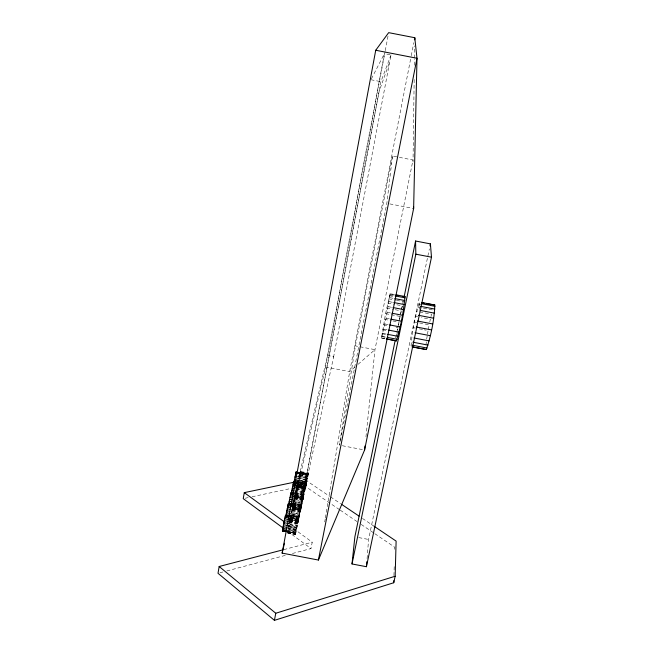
<?xml version="1.0" encoding="UTF-8"?>
<svg xmlns="http://www.w3.org/2000/svg" width="653" height="653" viewBox="0 0 653 653"><rect width="100%" height="100%" fill="white"/><g stroke="black" fill="none" stroke-linecap="round" stroke-linejoin="round"><path stroke-width="0.49" stroke-dasharray="3.27 2.45" d="M414.165 79.495L413.023 162.026M414.369 65.235L414.459 59.121M414.475 58.101L414.655 45.873M393.939 575.644L394.241 565.506M394.722 549.287L394.787 547.263L374.651 533.566M390.168 293.695L385.556 313.636L381.491 338.017L386.094 318.256L390.168 293.695L395.13 294.65M419.724 306.175L419.838 302.11L419.438 302.339C415.096 316.713 412.067 331.7 410.99 346.678L411.341 346.686M367.068 558.641L368.586 539.46L429.372 248.875M365.949 436.808L374.977 349.649L412.99 160.001L399.334 157.357M295.066 495.423L303.596 497.047L302.992 499.823L294.74 498.247L296.364 489.187L298.013 481.612L306.241 483.187L305.824 485.53L296.356 483.718M291.875 506.238L301.213 508.01L300.641 510.76L292.218 509.152L295.507 492.248L292.193 508.842L300.649 510.458L300.592 510.907L292.152 509.291M294.103 482.885L306.151 485.195L305.294 489.219L297.213 487.669L300.413 471.433L297.686 485.808L288.626 524.547M294.74 498.247L298.013 481.612M425.952 345.111L426.327 341.854M392.502 156.043L386.829 203.32L339.413 445.166L355.444 345.902L392.502 156.043L398.354 157.169M419.316 309.416L419.52 307.792M287.598 533.117L295.45 534.611L295.866 532.236M287.149 531.852L295.67 533.477L287.181 531.485M289.442 520.841L298.078 522.49L298.731 518.809L289.736 517.094M289.328 519.674L298.29 521.38L298.494 520.131L289.508 518.409M289.834 518.809L298.282 520.425L298.952 516.678L290.152 514.997M301.221 506.508L292.34 504.402M292.038 508.148L300.804 509.83L292.079 507.756M292.16 505.7L301.066 507.397L301.49 505.006L292.887 503.365M302.992 499.823L303.408 497.504L294.56 495.856M291.769 496.59L303.204 498.77L303.947 494.607L293.417 492.599M294.266 497.488L302.959 499.145L303.71 494.925L303.531 495.619M396.795 335.544L397.881 328.606M305.294 489.219L305.71 486.918L294.487 484.771M296.176 486.403L305.498 488.191L305.939 485.652M296.136 485.008L305.588 486.812L306.037 484.232L295.597 482.232M296.935 473.164L308.053 475.294L308.469 472.976L300.364 471.49M426.711 339.054L427.152 336.075M292.258 510.736L300.16 512.246L300.625 509.887L292.071 508.254L292.846 503.83L301.425 505.471M324.729 521.951L325.227 518.947M325.39 517.943L349.673 371.598L411.072 56.713M427.47 334.23L428.099 330.549L424.189 329.798M300.649 510.458L301.009 508.565L292.218 506.883M303.498 496.223L303.923 493.856L303.008 498.133L294.217 496.451M289.908 517.894L289.646 519.404L298.307 521.053M398.534 324.876L399.024 322.141L392.233 320.827M289.524 520.49L297.964 522.106L298.715 518.155L290.92 516.662M292.234 505.144L327.569 355.452L384.429 53.636L391.033 54.917L333.446 357.795M288.855 524.408L325.667 366.986L385.09 51.669M385.278 50.665L388.102 35.654M298.584 519.551L299.05 517.143L291.042 515.609M300.519 510.368L300.976 507.993M293.76 490.77L304.29 492.786L302.608 500.99L293.915 499.325M339.421 509.601L304.192 485.636L305.278 479.873L296.421 481.726M391.033 54.917L380.903 81.666L298.576 517.747L333.699 356.636L327.569 355.452M299.107 515.315L379.164 91.289L389.678 61.864M428.278 329.585L429.184 324.81L414.549 321.994M288.773 521.118L297.654 522.816L296.315 529.722L288.414 528.212M300.658 508.842L298.935 517.641L290.259 515.976M295.458 492.721L304.159 494.313L305.384 487.971L297.205 486.403M399.571 319.284L401.236 310.885L394.436 309.579M302.29 501.716L301.857 503.961L293.36 502.337M306.951 480.306L306.535 482.453L298.405 480.894M292.405 553.491L310.999 548.544L312.232 542.194L289.303 525.477M411.268 55.709L413.798 42.714M293.164 503.161L301.857 504.818L301.066 508.818L291.989 507.185L292.356 505.471L301.408 507.161L302.233 502.924L292.577 501.08M305.033 488.999L305.482 486.689M290.201 516.58L299.033 517.96L298.307 521.567L289.712 519.927L290.781 514.89L299.335 516.523L299.776 514.229L291.875 512.719M297.964 521.314L298.437 518.915L289.589 517.225M300.543 509.462L301.009 507.12M305.367 487.301L306.241 483.187M395.685 337.96L397.734 327.961M397.938 326.965L398.967 321.97M399.171 320.966L400.199 315.97M400.403 314.975L403.276 300.984M305.498 488.191L305.873 486.558L294.74 484.428M429.772 322.019L430.36 319.235L421.56 317.546M298.282 519.764L298.952 516.678M300.853 507.961L301.49 505.006M295.45 534.611L296.127 531.452L288.593 530.016M298.29 521.38L298.731 519.47L289.81 517.764M306.037 484.232L305.661 485.897L295.164 483.889M308.469 472.976L307.906 475.572L297.637 473.605M401.603 309.204L402.33 305.841L393.571 304.159M292.356 505.471L292.822 503.496L301.441 505.144M295.67 533.477L295.882 532.619L288.34 531.175M301.278 506.108L301.09 506.859L292.12 505.144M298.674 517.951L298.527 518.613L290.005 516.988M303.204 498.77L303.376 498.084L291.981 495.905M298.078 522.49L298.307 521.567M300.804 509.83L300.984 509.087L292.258 507.414M430.939 316.705L431.527 314.183L416.834 311.35M288.161 527.379L288.618 525.396M371.394 78.833L384.429 53.636M297.213 487.669L297.433 486.942L305.482 488.485M355.036 366.945L349.673 371.598L325.667 366.986M358.105 364.284L374.977 349.649L355.444 345.902M219.971 572.771L222.91 571.987M226.828 570.951L286.528 555.058M283.818 549.614L312.232 542.194M245.201 498.239L248.148 497.61M252.082 496.77L290.43 488.575M295.344 487.522L304.192 485.636M294.527 494.998L303.31 496.68M295.034 495.227L303.498 496.909M295.238 496.28L303.441 497.847L303.882 495.643L292.52 493.472M291.809 496.182L303.261 498.378M293.736 496.851L303.237 498.672M294.968 497.464L303.196 499.031M294.789 497.79L303.057 499.374M294.242 497.896L302.723 499.521L302.282 501.798L293.483 500.116M294.805 498.133L303.041 499.708M293.858 498.198L302.666 499.88L303.457 495.856L295.001 494.239M294.299 499.194L302.657 500.794L302.225 503.006L293.866 501.406M293.099 502.075L301.906 503.757L301.449 506.099L292.96 504.475M293.434 503.577L301.8 505.169M291.769 503.757L301.547 505.626L301.098 507.977L292.617 506.353M292.642 504.214L301.278 505.863M292.283 504.516L301.229 506.222M292.683 504.851L301.253 506.491L300.829 508.711L291.932 507.014M289.899 504.336L301.515 506.557M292.446 505.577L301.245 507.267L300.829 509.462L292.356 507.846M292.095 508.034L300.845 509.707M292.397 508.442L300.804 510.05M291.565 509.242L300.241 510.899L299.352 515.454L290.667 513.797M292.185 509.732L300.184 511.258M291.662 510.401L300.217 512.034L299.776 514.303L291.222 512.662M291.116 511.495L299.8 513.234M291.401 513.707L299.409 515.241M290.495 514.474L299.392 516.18L298.927 518.572L290.356 516.931M291.05 515.339L298.894 516.841M290.103 515.454L298.886 517.127M290.063 517.47L298.527 519.086M289.679 518.009L298.437 519.674M289.997 518.653L298.576 520.286M289.565 518.874L298.494 520.58M289.206 518.996L298.078 520.694L297.597 523.175L289.042 521.535M289.369 519.29L298.348 521.004M289.393 519.527L298.348 521.241M289.328 519.935L298.078 521.6L297.605 524.024L290.095 522.596M289.483 520.408L298.135 522.057M289.524 520.678L298.135 522.318M288.912 522.131L297.662 523.796L296.756 528.408L288.006 526.734M289.295 523.624L297.197 525.2L296.74 527.493L287.851 525.796M358.783 537.59L368.586 539.46M289.703 524.62L297.205 526.057L289.434 524.628M288.234 525.616L296.797 527.257M288.365 526.44L296.813 528.057L296.34 530.514L287.573 528.832M287.867 527.567L296.421 529.199L295.948 531.664L288.055 530.154M287.989 528.285L296.446 529.901L295.972 532.293L287.189 530.611M288.504 529.444L296.111 530.897L295.67 533.191L287.793 531.689M287.222 531.689L295.727 533.305M286.896 531.942L295.695 533.623M287.63 532.693L295.499 534.195M287.679 532.921L295.515 534.415M389.923 293.964L393.873 294.732M390.11 294.936L394.102 295.711M389.408 295.719L394.322 296.666M389.759 297.646L393.767 298.413M418.769 304.061L420.744 304.445M388.657 298.813L395.506 300.135M396.477 300.323L403.317 301.637M417.879 307.139L432.629 309.979M389.131 301.637L393.849 302.543M387.727 303.033L392.592 303.971M388.266 306.649L393 307.555M386.666 308.085L393.465 309.391M415.7 316.411L417.651 316.787M387.229 312.322L391.025 313.048M385.556 313.636L400.109 316.436M386.094 318.256L389.89 318.982M384.47 319.333L391.261 320.639M413.455 327.724L415.406 328.1M419.308 328.859L423.217 329.61M384.944 324.019L388.731 324.745M383.466 324.819L388.323 325.749M396.102 327.243L398.044 327.618M383.858 329.202L387.629 329.928M382.617 329.716L387.49 330.655M382.911 333.43L386.674 334.148M381.981 333.724L386.87 334.663M382.168 336.417L386.168 337.185M381.597 336.556L386.511 337.503M381.687 337.976L385.662 338.744M381.491 338.017L386.437 338.964M342.319 445.721L364.586 449.99M300.356 471.923L308.396 473.458M300.209 472.103L308.289 473.645M298.976 472.217L308.265 473.996L308.2 474.421L307.816 476.559L298.568 474.788M297.066 471.915L308.265 473.996L308.11 474.584L297.858 472.625M297.074 472.29L308.2 474.421L300.192 472.927M299.956 473.221L308.053 474.772L307.628 476.935L298.274 475.139M299.939 474.38L307.955 475.915L307.522 478.135L297.507 476.217M299.629 474.78L307.734 476.331L307.294 478.584L297.001 476.608M299.613 476.176L307.62 477.71L307.188 479.898L297.172 477.98M299.237 476.666L307.359 478.216L306.943 480.404L295.703 478.257M299.229 478.2L307.228 479.726L306.82 481.841L298.813 480.314M294.805 479.449L306.828 481.751L306.42 483.906L298.405 482.371M296.274 480.306L306.575 482.281L306.143 484.502L298.021 482.951M297.956 481.694L306.2 483.269M294.446 481.253L306.477 483.555L306.045 485.783L294.707 483.506M297.964 482.094L306.175 483.669M297.792 482.338L306.053 483.914M295.931 482.094L306.233 484.069L305.8 486.314L297.686 484.763M295.54 482.306L306.004 484.306M294.601 482.477L305.996 484.681M295.393 482.869L305.873 484.877M297.539 484.575L305.726 486.142L305.294 488.411L295.842 486.607M296.772 485.652L305.726 487.342M294.511 485.416L305.661 487.554M297.425 486.216L305.539 487.767L296.217 485.995M294.364 485.971L305.531 488.109M296.797 487.048L305.09 488.632L304.665 490.868L294.136 488.852M297.27 487.203L305.367 488.754M294.511 486.983L305.335 489.121M296.813 488.468L304.992 490.036L304.576 492.191L296.397 490.632M295.499 488.411L304.943 490.215M296.364 489.187L304.665 490.778L304.241 492.974L295.94 491.382M295.132 490.297L304.584 492.109M294.764 492.15L304.216 493.954L303.776 496.239L294.789 494.558M295.278 493.031L303.718 494.648M294.919 493.35L303.849 495.064M294.927 493.668L303.678 495.341M370.928 79.731L380.903 81.666M389.808 203.899L413.627 208.495M305.278 479.873L329.667 496.313M330.508 496.884L340.605 503.683M362.472 518.425L374.251 526.367M340.262 510.173L357.036 521.584M361.231 524.432L373.81 532.995M287.32 531.118L310.999 548.544"/><path stroke-width="0.98" d="M414.745 39.76L414.769 37.719L388.674 32.65L375.728 50.257L282.137 553.124L318.403 560.045L364.586 449.99L413.627 208.495L416.998 58.264L414.769 37.719L414.386 39.719M282.839 549.867L219.163 566.502L218.012 573.293L274.431 620.35L393.735 582.745L395.155 576.248L396.118 541.1L374.251 526.367M393.735 582.745L393.792 580.713M411.986 346.865L426.336 349.567C431.127 335.291 434.253 320.035 434.808 304.992L421.83 302.494M286.202 531.673L282.423 530.946L283.875 522.653L285.524 515.282L289.295 516.009M285.524 515.282L285.361 516.572M395.065 340.956L354.865 536.839L352.016 563.963L366.431 566.714L366.831 561.67M364.586 449.99L365.003 445.934M386.437 338.964L396.314 340.866C400.909 326.949 403.448 311.391 405.048 296.56L396.118 294.838M288.34 504.043L287.981 506.255M288.177 507.014L288.308 506.14M293.417 485.465L293.556 484.591M285.508 517.649L285.736 516.327M290.92 493.815L290.405 496.745M294.454 482.143L244.271 492.64L243.234 498.663L283.239 528.114M293.295 484.461L293.695 481.873L295.597 482.232M295.785 474.258L296.184 471.678L294.062 481.734L295.931 482.094M274.431 620.35L275.762 613.249L219.163 566.502M291.352 504.214L288.308 503.757L286.038 514.654L290.038 515.421M287.32 509.797L287.679 507.912M292.993 493.301L291.034 492.607L288.83 503.194L291.769 503.757M295.54 482.306L293.638 481.947L292.601 486.616L291.499 492.231L293.417 492.599M295.164 477.596L295.499 475.833M284.071 523.543L284.333 522.196M318.403 560.045L416.998 58.264L375.728 50.257M286.545 513.723L286.936 511.772M289.295 502.418L289.679 500.525M291.924 491.603L292.299 489.758M294.446 481.253L294.805 479.449M404.093 296.984L415.577 241.014L430.409 243.879L431.486 257.184L366.431 566.714M352.016 563.963L415.839 254.172L415.577 241.014M283.288 527.387L283.671 525.543M429.992 245.879L430.409 243.879M282.953 528.938L282.423 530.946M282.137 553.124L284.455 543.223M288.21 507.291L288.373 506.671M405.048 296.56L402.754 296.438M434.808 304.992L426.385 303.678M275.762 613.249L395.155 576.248M290.626 494.256L293.556 494.819M290.316 495.709L293.246 496.264M289.948 497.447L292.887 498.01M289.565 499.365L292.503 499.929M289.181 501.324L292.12 501.888M288.308 503.757L291.287 504.328M288.136 504.377L291.124 504.949M287.883 505.479L291.875 506.238M287.557 506.981L290.552 507.552M287.181 508.777L291.181 509.536M286.789 510.744L289.793 511.315M286.398 512.752L290.397 513.519M285.451 515.421L289.23 516.139M286.438 515.862L288.324 516.221M285.271 516.082L289.059 516.809M285.01 517.225L288.806 517.951M284.675 518.776L289.418 519.682M284.284 520.629L288.087 521.355M283.875 522.653L288.634 523.559M283.475 524.71L287.279 525.436M283.108 526.653L286.912 527.379M282.798 528.359L286.602 529.085M282.578 529.697L287.32 530.603M282.447 530.579L286.234 531.305M282.504 530.783L286.275 531.501M415.839 254.172L431.486 257.184M395.849 295.107L397.824 295.491M395.098 295.899L405.064 297.817M422.418 302.919L424.401 303.294M394.771 298.609L404.787 300.535M421.814 303.767L434.988 306.306M420.671 306.355L434.841 309.081M393.849 302.543L404.215 304.543M420.157 310.404L434.392 313.146M393 307.555L403.399 309.555M418.426 315.293L433.649 318.223M391.971 313.236L402.387 315.236M417.43 321.015L432.686 323.953M390.837 319.17L401.252 321.17M416.296 326.99L431.543 329.92M389.678 324.933L400.085 326.933M415.096 332.777L430.327 335.707M388.576 330.108L398.959 332.108M413.92 337.968L429.119 340.89M387.613 334.336L397.955 336.319M387.164 337.381L397.146 339.299M412.859 342.188L428.001 345.102M386.658 338.931L396.591 340.842M411.978 345.159L427.046 348.057M412.345 346.874L426.336 349.567M295.997 472.266L297.858 472.625M295.768 473.245L297.637 473.605M295.132 476.249L297.001 476.608M294.397 479.947L296.274 480.306M293.491 482.502L295.393 482.869M293.254 483.522L295.164 483.889M292.952 484.926L295.817 485.473M292.601 486.616L294.511 486.983M292.226 488.485L294.136 488.852M291.85 490.403L293.76 490.77M291.034 492.607L294.005 493.072M290.871 493.203L293.793 493.758M341.446 504.255L359.109 516.156M244.271 492.64L284.39 521.894M413.602 206.479L413.627 208.495"/></g></svg>
